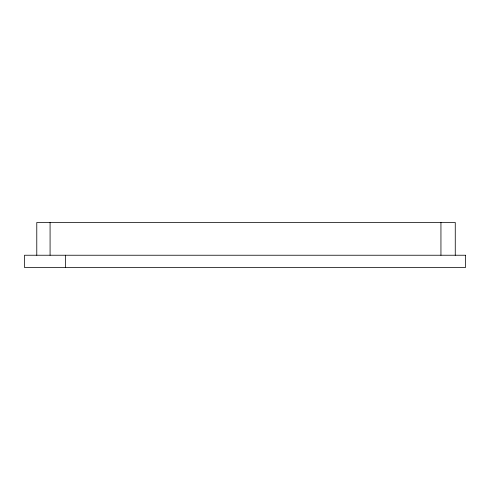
<?xml version="1.0" encoding="UTF-8"?>
<svg xmlns="http://www.w3.org/2000/svg" width="490" height="490" viewBox="0 0 490 490"><rect width="100%" height="100%" fill="white"/><g stroke="black" fill="none" stroke-linecap="round" stroke-linejoin="round"><path stroke-width="0.73" d="M455.265 255.235L455.265 222.491L36.781 222.491L36.781 255.235M440.945 222.491L440.945 255.235M65.427 255.235L65.427 267.509M50.078 222.491L50.078 255.235M465.5 255.235L24.5 255.235L24.5 267.509L465.5 267.509L465.5 255.235"/></g></svg>
